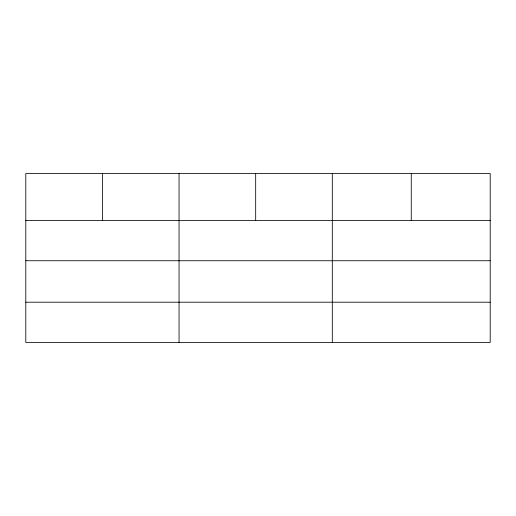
<?xml version="1.0" encoding="UTF-8"?>
<svg xmlns="http://www.w3.org/2000/svg" width="516" height="516" viewBox="0 0 516 516"><rect width="100%" height="100%" fill="white"/><g stroke="black" fill="none" stroke-linecap="round" stroke-linejoin="round"><path stroke-width="0.77" d="M490.2 260.741L490.2 173.557L25.8 173.557L25.8 342.443L490.2 342.443L490.2 260.741L25.8 260.741M25.8 220.5L490.2 220.5M25.8 302.202L490.2 302.202M411.252 173.557L411.252 220.5M332.304 173.557L332.304 342.443M255.678 173.557L255.678 220.5M179.052 173.557L179.052 342.443M102.426 173.557L102.426 220.5"/></g></svg>
